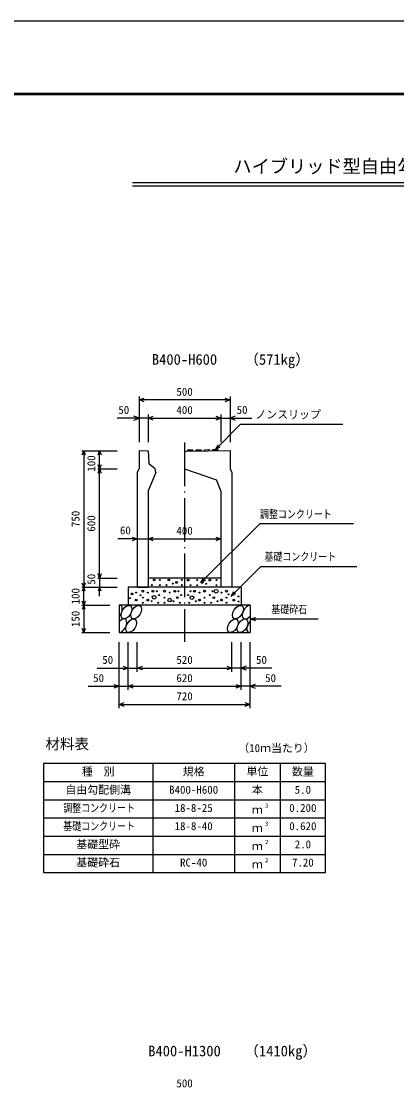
# Model space of a CAD drawing. Units: millimetres, scale not verified. Extents: x -16800 to 16800, y -5940 to 5940.
# Drawn here: x 5685 to 7747, y 78 to 5940 of the extents above; entities that cross this region are included whole.
import ezdxf
from ezdxf.enums import TextEntityAlignment as Align

# ---------------------------------------------------------------- set-up
doc = ezdxf.new("R2010")
doc.units = ezdxf.units.MM
doc.header["$LTSCALE"] = 20
doc.linetypes.add('LONG_DASHED_DOTTED', pattern=[15.25, 12, -1.5, 0.25, -1.5])
for name, color, linetype, lineweight in [('0-0_DIM', 7, 'Continuous', 25), ('0-1_Defpoints', 5, 'Continuous', 25), ('0-2_HATCH', 6, 'Continuous', 25), ('0-3_HYO', 3, 'Continuous', 25), ('0-4_HYO2', 4, 'Continuous', 25), ('0-5_OUTLINE', 3, 'Continuous', 25), ('0-6_TXT', 7, 'Continuous', 25), ('0-7_WAKU', 3, 'Continuous', 25)]:
    doc.layers.add(name, color=color, linetype=linetype, lineweight=lineweight)
doc.styles.add('ＭＳ ゴシック', font='')
doc.styles.get('ＭＳ ゴシック').set_extended_font_data('MS Gothic')

msp = doc.modelspace()

# ---------------------------------------------------------------- linework, layer by layer
at = {"layer": '0-0_DIM'}
for p, q in [((6331.78, 3878.57), (6331.78, 3626.83)), ((6831.78, 3878.57), (6831.78, 3626.83)), ((6831.78, 3858.57), (6331.78, 3858.57)), ((6331.78, 3758.57), (6212.12, 3758.57)), ((6381.78, 3758.57), (6331.78, 3758.57)), ((6381.78, 3778.57), (6381.78, 3626.83)), ((6381.78, 3758.57), (6781.78, 3758.57)), ((6781.78, 3778.57), (6781.78, 3626.83)), ((6781.78, 3758.57), (6831.78, 3758.57)), ((6831.78, 3758.57), (6951.45, 3758.57)), ((6750.73, 3586.05), (6887.95, 3723.26)), ((7451.84, 3723.26), (6887.95, 3723.26)), ((6017.58, 3579.86), (6210.91, 3579.86)), ((6027.58, 3579.86), (6027.58, 2829.86)), ((6114.25, 3479.36), (6114.25, 3579.86)), ((6750.73, 3586.05), (6765.73, 3612.03)), ((6750.73, 3586.05), (6776.71, 3601.05)), ((6104.25, 3479.36), (6210.91, 3479.36)), ((6114.25, 2879.86), (6114.25, 3479.36)), ((6321.78, 3094.86), (6215.6, 3094.86)), ((6321.78, 3094.86), (6381.78, 3094.86)), ((6381.78, 3094.86), (6781.78, 3094.86)), ((7000.44, 2943.52), (6836.78, 2779.86)), ((7000.44, 2943.52), (7527.51, 2943.52)), ((6104.25, 2879.86), (6210.91, 2879.86)), ((6114.25, 2879.86), (6114.25, 2829.86)), ((6671.78, 2854.86), (6686.78, 2880.84)), ((6017.58, 2829.86), (6210.91, 2829.86)), ((6027.58, 2729.86), (6027.58, 2829.86)), ((6114.25, 2779.86), (6114.25, 2829.86)), ((6671.78, 2854.86), (6697.76, 2869.86)), ((6836.78, 2779.86), (6851.78, 2805.84)), ((6836.78, 2779.86), (6862.76, 2794.86)), ((6017.58, 2729.86), (6171.78, 2729.86)), ((6027.58, 2729.86), (6027.58, 2579.86)), ((6941.78, 2654.86), (6970.76, 2662.63)), ((6941.78, 2654.86), (7315.68, 2654.86)), ((6941.78, 2654.86), (6970.76, 2647.1)), ((6017.58, 2579.86), (6171.78, 2579.86)), ((6221.78, 2164.85), (6221.78, 2527.19)), ((6271.78, 2264.85), (6271.78, 2527.19)), ((6321.78, 2364.85), (6321.78, 2527.19)), ((6841.78, 2364.85), (6841.78, 2527.19)), ((6891.78, 2264.85), (6891.78, 2527.19)), ((6941.78, 2164.85), (6941.78, 2527.19)), ((6101.78, 2384.85), (6321.78, 2384.85)), ((6321.78, 2384.85), (6841.78, 2384.85)), ((7061.78, 2384.85), (6841.78, 2384.85)), ((6051.78, 2284.85), (6271.78, 2284.85)), ((6271.78, 2284.85), (6891.78, 2284.85)), ((7111.78, 2284.85), (6891.78, 2284.85)), ((6221.78, 2184.85), (6941.78, 2184.85))]:
    msp.add_line(p, q, dxfattribs=at)
at = {"layer": '0-0_DIM', "linetype": 'LONG_DASHED_DOTTED'}
msp.add_line((6581.78, 3624.66), (6581.78, 2529.86), dxfattribs=at)
at = {"layer": '0-0_DIM'}
for points in [[(6360.01, 3848.31), (6331.82, 3858.57), (6360.01, 3868.83)], [(6803.63, 3868.83), (6831.82, 3858.57), (6803.63, 3848.31)], [(6303.59, 3748.31), (6331.78, 3758.57), (6303.59, 3768.83)], [(6409.97, 3748.31), (6381.78, 3758.57), (6409.97, 3768.83)], [(6753.67, 3768.83), (6781.86, 3758.57), (6753.67, 3748.31)], [(6859.9, 3768.83), (6831.71, 3758.57), (6859.9, 3748.31)], [(6019.37, 3557.31), (6027.58, 3579.86), (6035.79, 3557.31)], [(6106.04, 3557.31), (6114.25, 3579.86), (6122.46, 3557.31)], [(6122.46, 3501.92), (6114.25, 3479.36), (6106.04, 3501.92)], [(6106.04, 3456.81), (6114.25, 3479.36), (6122.46, 3456.81)], [(6671.78, 2854.86), (6996.25, 3179.33), (7509.8, 3179.33)], [(6293.59, 3105.12), (6321.78, 3094.86), (6293.59, 3084.6)], [(6409.97, 3084.6), (6381.78, 3094.86), (6409.97, 3105.12)], [(6753.59, 3105.12), (6781.78, 3094.86), (6753.59, 3084.6)], [(6122.46, 2902.42), (6114.25, 2879.86), (6106.04, 2902.42)], [(6035.79, 2852.42), (6027.58, 2829.86), (6019.37, 2852.42)], [(6035.79, 2807.31), (6027.58, 2829.86), (6019.37, 2807.31)], [(6122.46, 2807.31), (6114.25, 2829.86), (6106.04, 2807.31)], [(6035.79, 2752.42), (6027.58, 2729.86), (6019.37, 2752.42)], [(6035.79, 2707.31), (6027.58, 2729.86), (6019.37, 2707.31)], [(6035.79, 2602.42), (6027.58, 2579.86), (6019.37, 2602.42)], [(6243.59, 2395.11), (6271.78, 2384.85), (6243.59, 2374.59)], [(6349.97, 2374.59), (6321.78, 2384.85), (6349.97, 2395.11)], [(6813.59, 2395.11), (6841.78, 2384.85), (6813.59, 2374.59)], [(6919.97, 2395.11), (6891.78, 2384.85), (6919.97, 2374.59)], [(6193.59, 2295.11), (6221.78, 2284.85), (6193.59, 2274.59)], [(6299.97, 2274.59), (6271.78, 2284.85), (6299.97, 2295.11)], [(6863.59, 2295.11), (6891.78, 2284.85), (6863.59, 2274.59)], [(6969.97, 2295.11), (6941.78, 2284.85), (6969.97, 2274.59)], [(6249.97, 2174.59), (6221.78, 2184.85), (6249.97, 2195.11)], [(6913.59, 2195.11), (6941.78, 2184.85), (6913.59, 2174.59)]]:
    msp.add_lwpolyline(points, dxfattribs=at)
at = {"layer": '0-1_Defpoints'}
msp.add_lwpolyline([(0, -5940), (16800, -5940), (16800, 5940), (0, 5940)], close=True, dxfattribs=at)
at = {"layer": '0-2_HATCH'}
for p, q in [((6597.78, 3578.02), (6599.23, 3584.54)), ((6599.23, 3584.54), (6626.23, 3584.81)), ((6627.78, 3578.32), (6626.23, 3584.81)), ((6643.78, 3578.48), (6645.23, 3585)), ((6645.23, 3585), (6672.23, 3585.27)), ((6673.78, 3578.78), (6672.23, 3585.27)), ((6689.78, 3578.94), (6691.23, 3585.46)), ((6691.23, 3585.46), (6718.23, 3585.73)), ((6719.78, 3579.24), (6718.23, 3585.73)), ((6735.78, 3579.4), (6737.23, 3585.92)), ((6737.23, 3585.92), (6764.23, 3586.19)), ((6765.78, 3579.7), (6764.23, 3586.19))]:
    msp.add_line(p, q, dxfattribs=at)
for centre, radius in [((6415.3, 2869.17), 5), ((6495.66, 2869.17), 5), ((6600.92, 2868.89), 5), ((6720.92, 2868.89), 5), ((6401.28, 2841.16), 2.5), ((6445.75, 2869.17), 2.5), ((6445.75, 2841.16), 2.5), ((6481.64, 2841.16), 2.5), ((6516.69, 2849.04), 2.5), ((6537.71, 2856.04), 5), ((6565.75, 2869.17), 2.5), ((6565.75, 2841.16), 2.5), ((6614.94, 2840.88), 2.5), ((6650.82, 2868.89), 2.5), ((6650.82, 2840.88), 2.5), ((6678.86, 2855.76), 5), ((6699.89, 2848.76), 2.5), ((6755.74, 2807.04), 10), ((6757.14, 2868.89), 2.5), ((6757.14, 2840.88), 2.5), ((6281.48, 2769.62), 2.5), ((6293.9, 2792.41), 5), ((6315.47, 2758.89), 5), ((6315.47, 2800.04), 2.5), ((6339.33, 2785.12), 2.5), ((6351.75, 2807.92), 5), ((6351.75, 2772.02), 2.5), ((6379.79, 2758.89), 5), ((6379.79, 2800.04), 2.5), ((6407.82, 2807.04), 5), ((6414.36, 2774.03), 10), ((6428.86, 2807.04), 2.5), ((6442.87, 2786.03), 2.5), ((6471.75, 2807.92), 5), ((6471.75, 2772.02), 2.5), ((6499.79, 2758.89), 10), ((6499.79, 2800.04), 2.5), ((6527.82, 2807.04), 5), ((6541.84, 2772.02), 5), ((6548.86, 2807.04), 2.5), ((6562.87, 2786.03), 2.5), ((6600.69, 2786.03), 2.5), ((6621.72, 2772.02), 10), ((6614.71, 2807.04), 2.5), ((6635.74, 2807.04), 5), ((6663.78, 2758.89), 5), ((6663.78, 2800.04), 2.5), ((6691.82, 2807.92), 5), ((6691.82, 2772.02), 2.5), ((6720.69, 2786.03), 2.5), ((6734.71, 2807.04), 2.5), ((6741.72, 2772.02), 5), ((6783.78, 2758.89), 5), ((6783.78, 2800.04), 2.5), ((6811.82, 2807.92), 5), ((6811.82, 2772.02), 2.5), ((6823.16, 2790.35), 2.5), ((6851.72, 2758.89), 5), ((6851.72, 2800.04), 2.5), ((6878.58, 2778.82), 2.5), ((6351.75, 2744.01), 2.5), ((6400.82, 2751.89), 2.5), ((6435.86, 2744.01), 2.5), ((6471.75, 2744.01), 2.5), ((6520.82, 2751.89), 2.5), ((6555.86, 2744.01), 2.5), ((6607.7, 2744.01), 2.5), ((6642.75, 2751.89), 2.5), ((6691.82, 2744.01), 2.5), ((6727.7, 2744.01), 2.5), ((6762.75, 2751.89), 2.5), ((6811.82, 2744.01), 2.5), ((6878.58, 2750.81), 2.5)]:
    msp.add_circle(centre, radius, dxfattribs=at)
for centre, start_param, end_param in [((6209.42, 2692.34), 4.385593, 6.6745444), ((6927.92, 2692.34), 0.3357715, 4.4411806), ((6234.74, 2617.35), 3.5111464, 7.548991), ((6953.25, 2617.35), 1.2110787, 3.5658734)]:
    msp.add_ellipse(centre, major_axis=(21.81, 35.31), ratio=0.5792, start_param=start_param, end_param=end_param, dxfattribs=at)
for centre in [(6262.63, 2692.34), (6315.84, 2692.34), (6874.72, 2692.34), (6287.95, 2617.35), (6846.83, 2617.35), (6900.04, 2617.35)]:
    msp.add_ellipse(centre, major_axis=(21.81, 35.31), ratio=0.5792, dxfattribs=at)
at = {"layer": '0-3_HYO'}
for p, q in [((6406.78, 1860.9), (6406.78, 1260.9)), ((6856.78, 1860.9), (6856.78, 1260.9)), ((7106.78, 1860.9), (7106.78, 1260.9)), ((5806.78, 1760.9), (7356.78, 1760.9))]:
    msp.add_line(p, q, dxfattribs=at)
msp.add_lwpolyline([(5806.78, 1260.9), (7356.78, 1260.9), (7356.78, 1860.9), (5806.78, 1860.9)], close=True, dxfattribs=at)
at = {"layer": '0-4_HYO2'}
for p, q in [((5806.78, 1660.9), (7356.78, 1660.9)), ((5806.78, 1560.9), (7356.78, 1560.9)), ((5806.78, 1460.9), (7356.78, 1460.9)), ((5806.78, 1360.9), (7356.78, 1360.9))]:
    msp.add_line(p, q, dxfattribs=at)
at = {"layer": '0-5_OUTLINE'}
for p, q in [((6331.78, 3580.36), (6331.78, 3479.86)), ((6331.78, 3580.36), (6381.8, 3579.86)), ((6381.8, 3579.86), (6384.78, 3506.86)), ((6586.28, 3574.66), (6587.78, 3577.92)), ((6587.78, 3577.92), (6831.78, 3580.36)), ((6831.78, 3580.36), (6831.78, 3479.86)), ((6581.78, 3574.66), (6586.28, 3574.66)), ((6321.78, 3459.86), (6331.78, 3479.86)), ((6321.78, 3459.86), (6321.78, 2829.86)), ((6423.8, 3459.9), (6381.78, 3359.86)), ((6420.8, 3479.86), (6384.78, 3506.86)), ((6423.8, 3459.9), (6420.8, 3479.86)), ((6581.78, 3479.86), (6756.57, 3419.86)), ((6831.78, 3479.86), (6841.78, 3459.86)), ((6841.78, 3459.86), (6841.78, 2829.86)), ((6781.78, 3359.86), (6756.57, 3419.86)), ((6381.78, 3359.86), (6381.78, 2829.86)), ((6781.78, 3359.86), (6781.78, 2829.86)), ((6781.78, 2879.86), (6381.78, 2879.86)), ((6321.78, 2829.86), (6381.78, 2829.86)), ((6841.78, 2829.86), (6781.78, 2829.86)), ((6891.78, 2829.86), (6891.78, 2729.86)), ((6941.78, 2729.86), (6941.78, 2579.86)), ((6221.78, 2579.86), (6941.78, 2579.86))]:
    msp.add_line(p, q, dxfattribs=at)
for points in [[(6891.78, 2829.86), (6271.78, 2829.86), (6271.78, 2729.86)], [(6941.78, 2729.86), (6221.78, 2729.86), (6221.78, 2579.86)]]:
    msp.add_lwpolyline(points, dxfattribs=at)
at = {"layer": '0-6_TXT'}
for p, q in [((6294.97, 5054.39), (10505.03, 5054.39)), ((6294.97, 5035.19), (10505.03, 5035.19))]:
    msp.add_line(p, q, dxfattribs=at)
at = {"layer": '0-7_WAKU', "lineweight": 50}
msp.add_lwpolyline([(400, -5540), (16400, -5540), (16400, 5540), (400, 5540)], close=True, dxfattribs=at)

# ---------------------------------------------------------------- texts
at = {"layer": '0-0_DIM', "style": 'ＭＳ ゴシック'}
for s, p in [('500', (6536.78, 3868.57)), ('50', (6217.6, 3768.57)), ('400', (6536.78, 3768.57)), ('50', (6867.7, 3768.57)), ('ノンスリップ', (6970.3, 3743.44)), ('60', (6226.61, 3106.69)), ('400', (6536.78, 3104.86)), ('50', (6129.34, 2394.85)), ('520', (6536.78, 2394.85)), ('50', (6974.22, 2394.85)), ('50', (6079.34, 2294.85)), ('620', (6536.78, 2294.85)), ('50', (7024.22, 2294.85)), ('720', (6536.78, 2194.85)), ('500', (6536.78, 67.25))]:
    msp.add_text(s, height=43.99, dxfattribs=at).set_placement(p, align=Align.BOTTOM_LEFT)
for s, p in [('100', (6104.25, 3464.61)), ('750', (6017.58, 3159.86)), ('600', (6104.25, 3134.61)), ('50', (6104.25, 2843.19)), ('100', (6017.58, 2734.86)), ('150', (6017.58, 2609.86))]:
    msp.add_text(s, height=43.99, rotation=90, dxfattribs=at).set_placement(p, align=Align.BOTTOM_LEFT)
at = {"layer": '0-0_DIM', "style": 'ＭＳ ゴシック', "width": 0.8}
for s, p in [('調整コンクリート', (6996.25, 3195.75)), ('基礎コンクリート', (7020.44, 2962.25)), ('基礎砕石', (7058.1, 2672.03))]:
    msp.add_text(s, height=43.99, dxfattribs=at).set_placement(p, align=Align.BOTTOM_LEFT)
at = {"layer": '0-6_TXT', "style": 'ＭＳ ゴシック'}
for s, height, p in [('ハイブリッド型自由勾配側溝（縦断用）HB-FS400\u3000断面図及び材料表', 73.31, (6850, 5084.39)), ('B400-H600', 58.65, (6401.78, 4034.66)), ('（571kg）', 58.65, (6910.15, 4034.66)), ('材料表', 58.65, (5816.78, 1920.9)), ('（10ｍ当たり）', 43.99, (6876.78, 1909.9)), ('種\u3000別', 43.99, (6016.78, 1780.9)), ('規格', 43.99, (6571.78, 1780.9)), ('単位', 43.99, (6921.78, 1780.9)), ('数量', 43.99, (7171.78, 1780.9)), ('自由勾配側溝', 43.99, (5926.78, 1680.9)), ('B400-H600', 43.99, (6496.78, 1680.9)), ('本', 43.99, (6951.78, 1680.9)), ('5.0', 43.99, (7186.78, 1680.9)), ('18-8-25', 43.99, (6526.78, 1580.9)), ('ｍ', 43.99, (6951.78, 1570.9)), ('３', 21.99, (7017.32, 1611.27)), ('0.200', 43.99, (7156.78, 1580.9)), ('18-8-40', 43.99, (6526.78, 1480.9)), ('３', 21.99, (7017.32, 1511.27)), ('0.620', 43.99, (7156.78, 1480.9)), ('ｍ', 43.99, (6951.78, 1470.9)), ('基礎型砕', 43.99, (5986.78, 1380.9)), ('ｍ', 43.99, (6951.78, 1370.9)), ('２', 21.99, (7017.32, 1411.27)), ('2.0', 43.99, (7186.78, 1380.9)), ('基礎砕石', 43.99, (5986.78, 1280.9)), ('RC-40', 43.99, (6556.78, 1280.9)), ('ｍ', 43.99, (6951.78, 1270.9)), ('２', 21.99, (7017.32, 1311.27)), ('7.20', 43.99, (7171.78, 1280.9)), ('B400-H1300', 58.65, (6381.78, 233.34)), ('（1410kg）', 58.65, (6910.15, 233.34))]:
    msp.add_text(s, height=height, dxfattribs=at).set_placement(p, align=Align.BOTTOM_LEFT)
at = {"layer": '0-6_TXT', "style": 'ＭＳ ゴシック', "width": 0.8}
for s, p in [('調整コンクリート', (5914.78, 1580.9)), ('基礎コンクリート', (5914.78, 1480.9))]:
    msp.add_text(s, height=43.99, dxfattribs=at).set_placement(p, align=Align.BOTTOM_LEFT)

doc.saveas('drawing.dxf')
